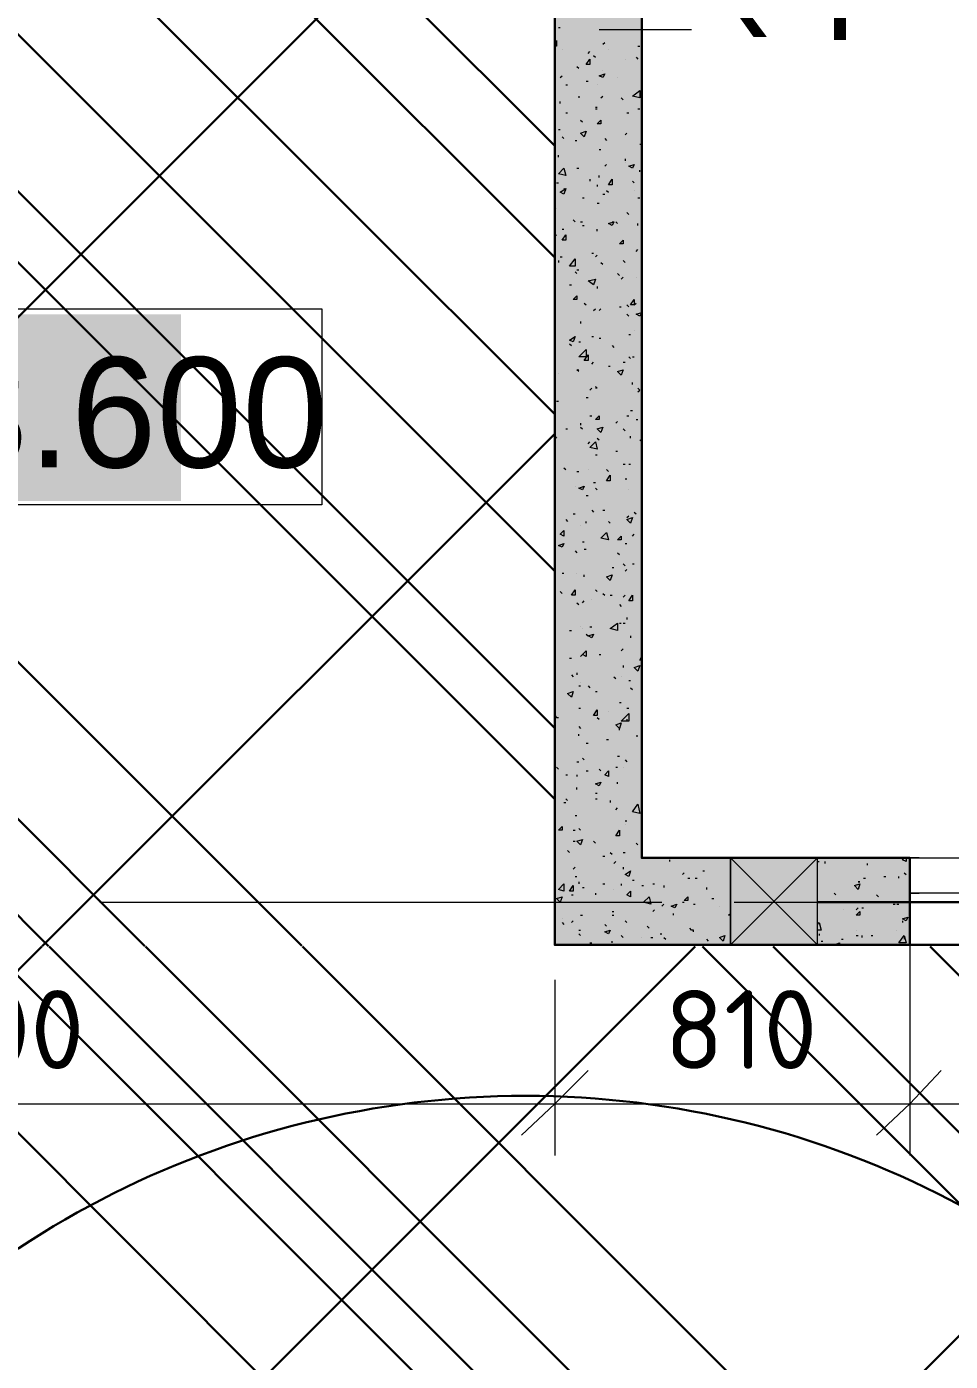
# Model space of a CAD drawing. Header units: millimetres. Extents: x -84737 to 172119, y -43083 to 59399.
# Drawn here: x 113594 to 115708, y 45395 to 48450 of the extents above; entities that cross this region are included whole.
import ezdxf

# ---------------------------------------------------------------- set-up
doc = ezdxf.new("R2010")
doc.units = ezdxf.units.MM
for name, color, linetype, lineweight in [('11) Плинтус ПЛ-2', 70, 'Continuous', 30), ('19) Краска ПТ-5 потолок', 161, 'Continuous', 30), ('22) Шпакл. баз. фин. Потолок', 102, 'Continuous', 30), ('5) Затарка материала', 160, 'Continuous', 30), ('6) Уборка мусора', 20, 'Continuous', 30)]:
    doc.layers.add(name, color=color, linetype=linetype, lineweight=lineweight)
doc.layers.add('PDF _Геометрия', color=7, linetype='Continuous')
doc.layers.add('PDF _Текст', color=7, linetype='Continuous')
doc.layers.add('PDF _Сплошная заливка', color=7, linetype='Continuous', true_color=0xffffff)
doc.styles.add('PDF GOSTCommon', font='arial.ttf')
doc.styles.add('PDF ISOCPEUR', font='isocpeur.ttf')

msp = doc.modelspace()

# ---------------------------------------------------------------- hatches: boundary and pattern name
at = {"layer": '19) Краска ПТ-5 потолок'}
h = msp.add_hatch(dxfattribs=at)
h.set_pattern_fill('ANSI34', color=256, scale=80, angle=90)
h.paths.add_polyline_path([(109621.7, 46343.9), (98001.6, 46343.9), (98001.6, 44426.3), (100380.7, 44426.3), (100380.7, 43846.3), (109621.7, 43846.3)])
h.paths.add_polyline_path([(114379.8, 46343.9), (112098.1, 46343.9), (109621.7, 46343.9), (109621.7, 42847.3), (114379.8, 42847.3)])
h.paths.add_polyline_path([(122308.6, 46343.9), (114379.8, 46343.9), (114379.8, 43846.3), (122308.6, 43846.3)])
h.paths.add_polyline_path([(114802.6, 49046.7), (112098.1, 49044.7), (112098.1, 46343.9), (114802.6, 46345.9)])
h.paths.add_polyline_path([(133652.4, 46343.9), (127578.9, 46343.9), (122499.1, 46343.9), (122499.1, 43846.3), (133652.4, 43846.3)])
h.paths.add_polyline_path([(129055.3, 48363.1), (129052, 48363.1), (129052, 49044.7), (127578.9, 49044.7), (127578.9, 46343.9), (129055.3, 46343.9)])
at = {"layer": '22) Шпакл. баз. фин. Потолок'}
h = msp.add_hatch(dxfattribs=at)
h.set_pattern_fill('ANSI37', color=256, scale=333)
h.paths.add_polyline_path([(109621.7, 46343.9), (98001.6, 46343.9), (98001.6, 44426.3), (100380.7, 44426.3), (100380.7, 43846.3), (109621.7, 43846.3)])
h.paths.add_polyline_path([(114379.8, 46343.9), (112098.1, 46343.9), (109621.7, 46343.9), (109621.7, 42847.3), (114379.8, 42847.3)])
h.paths.add_polyline_path([(122308.6, 46343.9), (114379.8, 46343.9), (114379.8, 43846.3), (122308.6, 43846.3)])
h.paths.add_polyline_path([(114802.6, 49046.7), (112098.1, 49044.7), (112098.1, 46343.9), (114802.6, 46345.9)])
h.paths.add_polyline_path([(133652.4, 46343.9), (127578.9, 46343.9), (122499.1, 46343.9), (122499.1, 43846.3), (133652.4, 43846.3)])
h.paths.add_polyline_path([(129055.3, 48363.1), (129052, 48363.1), (129052, 49044.7), (127578.9, 49044.7), (127578.9, 46343.9), (129055.3, 46343.9)])
at = {"layer": 'PDF _Сплошная заливка', "transparency": 33554559}
h = msp.add_hatch(color=256, dxfattribs=at)
h.paths.add_polyline_path([(115204.8, 46348), (115204.8, 46547), (114802.6, 46547), (114802.6, 46348)])
h.paths.add_polyline_path([(116563.6, 46547), (116563.6, 46348), (116754.1, 46348), (116754.1, 46547)])
h.paths.add_polyline_path([(115615.4, 46348), (115615.4, 46547), (115403.7, 46547), (115403.7, 46348)])

# ---------------------------------------------------------------- linework, layer by layer
at = {"layer": '11) Плинтус ПЛ-2'}
msp.add_lwpolyline([(114180.4, 49044.5), (114802.6, 49044.5), (114802.6, 46348), (115615.4, 46348)], dxfattribs=at)
at = {"layer": '5) Затарка материала'}
msp.add_lwpolyline([(99314.4, 44378, -0.520567), (101734.5, 45105.5, -0.520567), (105003.6, 45105.5, -0.520567), (107528.6, 45105.5, -0.520567), (111004.1, 45105.5, -0.520567), (113012.9, 45105.5, -0.520567), (116458.1, 45105.5, -0.520567), (118261.5, 45105.5, -0.520567), (120629.8, 45105.5, -0.520567), (122573.5, 45105.5, -0.520567), (124704.9, 45105.5, -0.520567), (127548, 45105.5, -0.520567), (129496.9, 45105.5, -0.520567), (131290, 44387.5, -0.520567), (128035.9, 44378, -0.520567), (125237.2, 44378, -0.520567), (122806.5, 44378, -0.520567), (120407, 44378, -0.520567), (117337.7, 44378, -0.520567), (113939.2, 44378, -0.520567), (110412, 44378, -0.520567), (107609.1, 44378, -0.520567), (104462.1, 44378, -0.520567), (101592.8, 44378, -0.520567)], format="xyb", close=True, dxfattribs=at)
at = {"layer": '6) Уборка мусора'}
msp.add_lwpolyline([(99314.4, 44378, -0.520567), (101734.5, 45105.5, -0.520567), (105003.6, 45105.5, -0.520567), (107528.6, 45105.5, -0.520567), (111004.1, 45105.5, -0.520567), (113012.9, 45105.5, -0.520567), (116458.1, 45105.5, -0.520567), (118261.5, 45105.5, -0.520567), (120629.8, 45105.5, -0.520567), (122573.5, 45105.5, -0.520567), (124704.9, 45105.5, -0.520567), (127548, 45105.5, -0.520567), (129496.9, 45105.5, -0.520567), (131290, 44387.5, -0.520567), (128035.9, 44378, -0.520567), (125237.2, 44378, -0.520567), (122806.5, 44378, -0.520567), (120407, 44378, -0.520567), (117337.7, 44378, -0.520567), (113939.2, 44378, -0.520567), (110412, 44378, -0.520567), (107609.1, 44378, -0.520567), (104462.1, 44378, -0.520567), (101592.8, 44378, -0.520567)], format="xyb", close=True, dxfattribs=at)
at = {"layer": 'PDF _Геометрия', "lineweight": 30}
for points in [[(117854.7, 49044.5), (115001.6, 49044.5), (115001.6, 46547), (115001.6, 49044.5), (117854.7, 49044.5), (117854.7, 49247.7), (114180.4, 49247.7), (114180.4, 49044.5), (114802.6, 49044.5), (114802.6, 46547), (114802.6, 46348), (115615.4, 46348), (115615.4, 46547), (115001.6, 46547)], [(122303.6, 46348), (114802.6, 46348), (114802.6, 49044.5)], [(116754.1, 46445.4), (115403.7, 46445.4)]]:
    msp.add_lwpolyline(points, dxfattribs=at)
at = {"layer": 'PDF _Геометрия', "lineweight": 9}
for points in [[(114811.1, 48447.6), (114815.3, 48447.6)], [(114904.2, 48443.4), (115115.9, 48443.4)], [(114802.6, 48413.8), (114806.9, 48418), (114806.9, 48405.3), (114802.6, 48405.3)], [(114819.5, 48396.8), (114819.5, 48396.8)], [(114912.7, 48409.5), (114916.9, 48413.8)], [(114925.4, 48396.8), (114925.4, 48396.8)], [(114993.1, 48405.3), (114997.3, 48405.3)], [(114878.8, 48388.4), (114883, 48392.6)], [(114891.5, 48384.1), (114895.7, 48379.9)], [(114963.5, 48375.7), (114963.5, 48375.7)], [(114988.9, 48379.9), (114993.1, 48375.7)], [(114815.3, 48333.4), (114819.5, 48337.6)], [(114853.4, 48358.8), (114857.6, 48354.5)], [(114912.7, 48350.3), (114912.7, 48350.3)], [(114946.5, 48333.4), (114946.5, 48333.4)], [(114828, 48316.4), (114832.2, 48316.4)], [(114874.6, 48324.9), (114878.8, 48324.9)], [(114900, 48316.4), (114900, 48316.4)], [(114815.3, 48274.1), (114815.3, 48278.3)], [(114857.6, 48291), (114857.6, 48286.8)], [(114908.4, 48286.8), (114912.7, 48291)], [(114955, 48286.8), (114959.2, 48282.6)], [(115001.6, 48299.5), (115001.6, 48299.5)], [(114828, 48252.9), (114832.2, 48252.9)], [(114895.7, 48265.6), (114900, 48265.6)], [(114895.7, 48261.4), (114900, 48261.4)], [(114967.7, 48252.9), (114971.9, 48252.9)], [(114993.1, 48261.4), (114997.3, 48261.4)], [(115001.6, 48240.2), (115001.6, 48240.2)], [(114811.1, 48214.8), (114815.3, 48214.8)], [(114861.9, 48236), (114866.1, 48231.8)], [(114908.4, 48227.5), (114908.4, 48227.5)], [(114819.5, 48197.9), (114823.8, 48193.7)], [(114849.2, 48189.4), (114853.4, 48189.4)], [(114916.9, 48193.7), (114921.1, 48189.4)], [(114963.5, 48202.1), (114967.7, 48206.4)], [(114997.3, 48181), (115001.6, 48181)], [(114811.1, 48151.3), (114811.1, 48155.6)], [(114904.2, 48168.3), (114908.4, 48168.3)], [(114853.4, 48125.9), (114857.6, 48125.9)], [(114916.9, 48130.2), (114921.1, 48134.4)], [(114963.5, 48147.1), (114963.5, 48142.9)], [(114963.5, 48138.6), (114963.5, 48138.6)], [(114997.3, 48117.5), (114997.3, 48121.7)], [(114802.6, 48117.5), (114802.6, 48117.5)], [(114802.6, 48100.5), (114802.6, 48104.8)], [(114802.6, 48100.5), (114802.6, 48100.5)], [(114806.9, 48092.1), (114811.1, 48092.1)], [(114883, 48100.5), (114883, 48096.3)], [(114900, 48087.8), (114900, 48083.6)], [(114904.2, 48104.8), (114904.2, 48109)], [(114980.4, 48096.3), (114984.6, 48092.1)], [(114823.8, 48079.4), (114828, 48075.1)], [(114866.1, 48058.2), (114870.3, 48058.2)], [(114912.7, 48066.7), (114916.9, 48066.7)], [(114921.1, 48075.1), (114925.4, 48070.9)], [(114984.6, 48075.1), (114984.6, 48075.1)], [(114993.1, 48058.2), (114997.3, 48058.2)], [(114806.9, 48032.8), (114806.9, 48032.8)], [(114900, 48045.5), (114904.2, 48045.5)], [(114844.9, 48007.4), (114849.2, 48003.2)], [(114861.9, 48003.2), (114866.1, 48003.2)], [(114933.8, 48003.2), (114938.1, 48003.2)], [(114942.3, 48003.2), (114946.5, 47998.9)], [(114967.7, 48024.3), (114971.9, 48020.1)], [(114993.1, 47994.7), (114993.1, 47998.9)], [(114802.6, 47969.3), (114806.9, 47973.5)], [(114819.5, 47986.2), (114823.8, 47986.2)], [(114866.1, 47994.7), (114870.3, 47994.7)], [(114900, 47982), (114900, 47986.2)], [(114988.9, 47935.4), (114993.1, 47939.7)], [(115001.6, 47943.9), (115001.6, 47948.1)], [(114802.6, 47910), (114802.6, 47910)], [(114811.1, 47914.3), (114811.1, 47910)], [(114815.3, 47922.7), (114819.5, 47922.7)], [(114887.3, 47931.2), (114891.5, 47931.2)], [(114895.7, 47922.7), (114900, 47927)], [(114908.4, 47910), (114912.7, 47905.8)], [(114959.2, 47914.3), (114963.5, 47910)], [(114849.2, 47888.9), (114853.4, 47884.6)], [(114853.4, 47893.1), (114857.6, 47893.1)], [(114946.5, 47884.6), (114950.8, 47880.4)], [(114955, 47871.9), (114959.2, 47876.2)], [(114988.9, 47876.2), (114988.9, 47876.2)], [(115001.6, 47880.4), (115001.6, 47880.4)], [(114836.5, 47859.2), (114840.7, 47859.2)], [(114895.7, 47863.5), (114895.7, 47863.5)], [(114900, 47855), (114900, 47850.8)], [(114870.3, 47816.9), (114874.6, 47812.7)], [(114967.7, 47812.7), (114971.9, 47808.5)], [(114984.6, 47812.7), (114988.9, 47816.9)], [(114891.5, 47800), (114895.7, 47804.2)], [(114904.2, 47800), (114908.4, 47804.2)], [(114950.8, 47808.5), (114955, 47808.5)], [(114967.7, 47791.5), (114971.9, 47787.3)], [(114861.9, 47774.6), (114861.9, 47770.4)], [(114984.6, 47753.4), (114984.6, 47753.4)], [(114836.5, 47723.8), (114840.7, 47719.6)], [(114857.6, 47728), (114861.9, 47728)], [(114887.3, 47740.7), (114891.5, 47740.7)], [(114904.2, 47736.5), (114908.4, 47736.5)], [(114971.9, 47745), (114976.2, 47745)], [(114874.6, 47698.4), (114878.8, 47694.2)], [(114933.8, 47719.6), (114938.1, 47715.3)], [(114971.9, 47694.2), (114976.2, 47689.9)], [(114980.4, 47694.2), (114984.6, 47694.2)], [(114857.6, 47660.3), (114853.4, 47664.5), (114857.6, 47664.5)], [(114887.3, 47677.2), (114891.5, 47681.5)], [(114925.4, 47673), (114929.6, 47673)], [(114959.2, 47681.5), (114963.5, 47681.5)], [(115001.6, 47677.2), (115001.6, 47681.5)], [(115001.6, 47677.2), (115001.6, 47677.2)], [(114811.1, 47656.1), (114811.1, 47656.1)], [(114980.4, 47630.7), (114980.4, 47634.9)], [(114802.6, 47605.3), (114802.6, 47605.3)], [(114802.6, 47601), (114802.6, 47605.3)], [(114874.6, 47601), (114878.8, 47601)], [(114883, 47618), (114887.3, 47622.2)], [(114895.7, 47626.4), (114900, 47622.2), (114895.7, 47622.2)], [(114993.1, 47613.7), (114997.3, 47618), (114993.1, 47622.2)], [(114806.9, 47592.6), (114811.1, 47592.6)], [(114976.2, 47571.4), (114980.4, 47571.4)], [(114861.9, 47541.8), (114861.9, 47537.5)], [(114883, 47558.7), (114887.3, 47558.7)], [(114942.3, 47541.8), (114946.5, 47546)], [(114967.7, 47558.7), (114971.9, 47558.7)], [(114988.9, 47550.2), (114993.1, 47550.2)], [(114802.6, 47512.1), (114806.9, 47507.9)], [(114828, 47529.1), (114832.2, 47529.1)], [(114861.9, 47533.3), (114866.1, 47529.1)], [(114900, 47507.9), (114904.2, 47503.7)], [(114959.2, 47529.1), (114963.5, 47524.8)], [(114976.2, 47507.9), (114976.2, 47512.1)], [(114878.8, 47495.2), (114883, 47499.4)], [(114942.3, 47478.3), (114946.5, 47478.3)], [(114997.3, 47503.7), (115001.6, 47499.4)], [(114895.7, 47469.8), (114900, 47469.8)], [(114959.2, 47448.6), (114963.5, 47448.6)], [(114971.9, 47448.6), (114976.2, 47448.6)], [(114823.8, 47440.2), (114828, 47435.9)], [(114853.4, 47431.7), (114857.6, 47431.7)], [(114878.8, 47435.9), (114878.8, 47435.9)], [(114921.1, 47435.9), (114925.4, 47431.7)], [(114849.2, 47397.8), (114849.2, 47397.8)], [(114891.5, 47406.3), (114895.7, 47406.3)], [(114895.7, 47393.6), (114900, 47389.4)], [(114963.5, 47414.8), (114967.7, 47414.8)], [(114971.9, 47389.4), (114971.9, 47389.4)], [(114269.3, 47355.5), (114269.3, 47355.5)], [(114874.6, 47376.7), (114878.8, 47376.7)], [(114844.9, 47334.4), (114849.2, 47334.4)], [(114887.3, 47342.8), (114891.5, 47338.6)], [(114912.7, 47342.8), (114916.9, 47342.8)], [(114967.7, 47325.9), (114971.9, 47330.1)], [(114967.7, 47325.9), (114967.7, 47325.9)], [(114984.6, 47338.6), (114988.9, 47334.4)], [(114828, 47321.7), (114832.2, 47317.4)], [(114861.9, 47309), (114861.9, 47309)], [(114874.6, 47313.2), (114874.6, 47317.4)], [(114925.4, 47317.4), (114929.6, 47313.2)], [(114866.1, 47270.9), (114870.3, 47270.9)], [(114963.5, 47266.6), (114967.7, 47266.6)], [(114980.4, 47283.6), (114984.6, 47287.8)], [(114849.2, 47249.7), (114853.4, 47245.5)], [(114870.3, 47253.9), (114874.6, 47253.9)], [(114946.5, 47245.5), (114950.8, 47241.2)], [(114933.8, 47211.6), (114938.1, 47211.6)], [(114959.2, 47220.1), (114963.5, 47215.8)], [(114963.5, 47203.1), (114967.7, 47207.4)], [(114980.4, 47220.1), (114984.6, 47220.1)], [(114819.5, 47198.9), (114823.8, 47198.9)], [(114853.4, 47198.9), (114853.4, 47198.9)], [(114870.3, 47190.4), (114870.3, 47194.7)], [(115001.6, 47177.7), (115001.6, 47177.7)], [(114815.3, 47156.6), (114819.5, 47152.3)], [(114895.7, 47160.8), (114900, 47156.6)], [(114912.7, 47152.3), (114916.9, 47148.1)], [(114929.6, 47148.1), (114933.8, 47148.1)], [(114959.2, 47143.9), (114963.5, 47148.1)], [(115001.6, 47156.6), (115001.6, 47156.6)], [(114853.4, 47131.2), (114857.6, 47126.9)], [(114866.1, 47131.2), (114870.3, 47135.4)], [(114887.3, 47139.6), (114887.3, 47139.6)], [(114950.8, 47126.9), (114955, 47122.7)], [(114950.8, 47084.6), (114955, 47084.6)], [(114959.2, 47084.6), (114963.5, 47084.6)], [(114967.7, 47097.3), (114967.7, 47093.1)], [(114836.5, 47067.7), (114840.7, 47067.7)], [(114861.9, 47076.1), (114861.9, 47076.1)], [(114866.1, 47071.9), (114866.1, 47071.9)], [(114874.6, 47059.2), (114878.8, 47055)], [(114883, 47076.1), (114887.3, 47076.1)], [(114976.2, 47055), (114976.2, 47050.7)], [(114955, 47021.1), (114959.2, 47025.3)], [(114836.5, 47004.2), (114840.7, 47004.2)], [(114861.9, 47008.4), (114866.1, 47012.6)], [(114904.2, 47012.6), (114908.4, 47012.6)], [(115001.6, 46999.9), (114997.3, 46999.9), (115001.6, 47008.4)], [(114840.7, 46966.1), (114844.9, 46961.8)], [(114853.4, 46970.3), (114853.4, 46966.1)], [(114938.1, 46961.8), (114942.3, 46957.6)], [(114955, 46961.8), (114955, 46961.8)], [(114959.2, 46987.2), (114959.2, 46983)], [(114857.6, 46940.7), (114861.9, 46940.7)], [(114861.9, 46949.1), (114861.9, 46949.1)], [(114878.8, 46940.7), (114883, 46936.4)], [(114895.7, 46928), (114900, 46928)], [(114971.9, 46953.4), (114976.2, 46953.4)], [(114976.2, 46936.4), (114980.4, 46932.2)], [(115001.6, 46944.9), (115001.6, 46944.9)], [(114950.8, 46902.6), (114955, 46902.6)], [(114802.6, 46872.9), (114806.9, 46868.7), (114811.1, 46868.7)], [(114857.6, 46889.9), (114861.9, 46889.9)], [(114900, 46868.7), (114904.2, 46864.5)], [(114925.4, 46881.4), (114925.4, 46881.4)], [(114967.7, 46889.9), (114971.9, 46889.9)], [(114857.6, 46847.5), (114861.9, 46843.3)], [(114950.8, 46839.1), (114950.8, 46843.3)], [(114967.7, 46864.5), (114967.7, 46860.2)], [(115001.6, 46864.5), (115001.6, 46860.2)], [(114857.6, 46826.4), (114857.6, 46830.6)], [(114874.6, 46809.5), (114878.8, 46809.5)], [(114921.1, 46817.9), (114925.4, 46817.9)], [(114988.9, 46826.4), (114993.1, 46826.4)], [(114866.1, 46775.6), (114870.3, 46771.4)], [(114946.5, 46779.8), (114950.8, 46779.8)], [(114806.9, 46754.4), (114811.1, 46750.2)], [(114853.4, 46767.1), (114857.6, 46767.1)], [(114874.6, 46746), (114878.8, 46746)], [(114904.2, 46750.2), (114908.4, 46746)], [(114942.3, 46754.4), (114946.5, 46754.4)], [(114959.2, 46754.4), (114959.2, 46754.4)], [(114963.5, 46771.4), (114967.7, 46767.1)], [(115001.6, 46746), (115001.6, 46746)], [(114828, 46737.5), (114832.2, 46737.5)], [(114853.4, 46737.5), (114853.4, 46733.3)], [(114946.5, 46716.3), (114946.5, 46720.6)], [(115001.6, 46716.3), (115001.6, 46712.1)], [(114828, 46682.5), (114832.2, 46678.2)], [(114853.4, 46703.6), (114853.4, 46707.9)], [(114895.7, 46695.2), (114900, 46695.2)], [(114895.7, 46682.5), (114900, 46682.5)], [(114823.8, 46674), (114828, 46674)], [(114929.6, 46678.2), (114929.6, 46674)], [(114942.3, 46657.1), (114946.5, 46661.3)], [(114849.2, 46644.4), (114853.4, 46644.4)], [(114963.5, 46631.7), (114967.7, 46631.7)], [(114963.5, 46623.2), (114963.5, 46623.2)], [(114844.9, 46610.5), (114849.2, 46610.5)], [(114857.6, 46614.7), (114861.9, 46610.5)], [(114942.3, 46597.8), (114942.3, 46597.8)], [(114832.2, 46563.9), (114836.5, 46559.7)], [(114844.9, 46585.1), (114849.2, 46585.1)], [(114891.5, 46585.1), (114895.7, 46580.9)], [(114988.9, 46580.9), (114993.1, 46576.6)], [(114912.7, 46551.2), (114916.9, 46551.2)], [(114929.6, 46559.7), (114933.8, 46555.5)], [(114938.1, 46534.3), (114942.3, 46538.5)], [(114959.2, 46559.7), (114963.5, 46559.7)], [(115065.1, 46542.8), (115065.1, 46538.5)], [(115403.7, 46538.5), (115407.9, 46538.5)], [(115420.6, 46538.5), (115420.6, 46534.3)], [(115518, 46534.3), (115518, 46530.1)], [(115606.9, 46547), (115606.9, 46538.5), (115598.4, 46542.8), (115602.7, 46547)], [(114844.9, 46521.6), (114849.2, 46525.8)], [(114849.2, 46504.7), (114853.4, 46504.7)], [(114959.2, 46525.8), (114959.2, 46521.6)], [(115094.7, 46508.9), (115098.9, 46513.1)], [(115107.4, 46500.4), (115111.6, 46500.4)], [(115124.3, 46500.4), (115128.6, 46500.4)], [(115141.3, 46517.4), (115145.5, 46517.4)], [(115509.5, 46500.4), (115513.8, 46500.4)], [(115556.1, 46504.7), (115560.3, 46504.7)], [(115590, 46500.4), (115590, 46504.7)], [(115602.7, 46513.1), (115606.9, 46508.9)], [(109684.9, 46487.7), (109684.9, 45984), (110472.2, 45984), (111424.6, 45984), (111903, 45984), (112101.9, 45984), (114802.6, 45984), (115615.4, 45984), (116563.6, 45984), (117854.7, 45984), (118104.4, 45984), (118303.4, 45984), (119374.3, 45984)], [(114857.6, 46492), (114857.6, 46487.7)], [(114866.1, 46479.3), (114870.3, 46479.3)], [(114912.7, 46487.7), (114916.9, 46487.7)], [(114938.1, 46475), (114938.1, 46475)], [(114955, 46487.7), (114955, 46483.5)], [(114980.4, 46496.2), (114984.6, 46496.2)], [(115001.6, 46483.5), (115005.8, 46483.5)], [(115027, 46487.7), (115031.2, 46487.7)], [(115052.4, 46483.5), (115052.4, 46479.3)], [(115149.7, 46479.3), (115149.7, 46475)], [(115615.4, 46487.7), (115615.4, 45984), (115615.4, 45865.5)], [(113761.3, 46445.4), (114760.3, 46445.4)], [(113795.1, 46445.4), (113845.9, 46445.4)], [(114044.9, 46445.4), (115048.1, 46445.4)], [(114840.7, 46462.3), (114844.9, 46462.3)], [(114895.7, 46466.6), (114895.7, 46462.3)], [(114959.2, 46445.4), (115014.3, 46445.4)], [(115048.1, 46436.9), (115052.4, 46441.2)], [(115094.7, 46445.4), (115098.9, 46445.4)], [(115120.1, 46441.2), (115124.3, 46441.2)], [(115162.4, 46453.9), (115166.7, 46453.9)], [(115213.2, 46445.4), (116212.2, 46445.4)], [(115247.1, 46445.4), (115297.9, 46445.4)], [(115441.8, 46466.6), (115446, 46462.3)], [(115501.1, 46445.4), (116500.1, 46445.4)], [(115539.2, 46462.3), (115543.4, 46458.1)], [(115577.3, 46441.2), (115581.5, 46441.2)], [(115585.7, 46441.2), (115590, 46441.2)], [(114819.5, 46407.3), (114819.5, 46407.3)], [(114861.9, 46415.8), (114866.1, 46415.8)], [(114933.8, 46424.2), (114938.1, 46424.2)], [(114933.8, 46415.8), (114938.1, 46415.8)], [(115027, 46424.2), (115031.2, 46428.5)], [(115073.5, 46420), (115073.5, 46415.8)], [(115179.4, 46436.9), (115179.4, 46436.9)], [(115204.8, 46415.8), (115200.5, 46415.8), (115204.8, 46420)], [(115463, 46428.5), (115463, 46428.5)], [(115492.6, 46428.5), (115496.8, 46432.7)], [(115505.3, 46432.7), (115509.5, 46432.7)], [(114819.5, 46398.8), (114823.8, 46394.6)], [(114840.7, 46398.8), (114844.9, 46403.1)], [(114857.6, 46381.9), (114861.9, 46381.9)], [(114916.9, 46394.6), (114921.1, 46390.4)], [(114963.5, 46403.1), (114967.7, 46398.8)], [(115014.3, 46390.4), (115018.5, 46386.1)], [(115120.1, 46377.7), (115120.1, 46381.9), (115115.9, 46381.9), (115111.6, 46386.1)], [(115403.7, 46394.6), (115407.9, 46398.8), (115412.2, 46381.9), (115403.7, 46381.9)], [(115492.6, 46381.9), (115492.6, 46381.9)], [(115585.7, 46381.9), (115585.7, 46381.9)], [(115598.4, 46403.1), (115598.4, 46398.8)], [(114857.6, 46373.4), (114861.9, 46369.2)], [(114883, 46352.3), (114887.3, 46352.3)], [(114933.8, 46352.3), (114933.8, 46356.5)], [(114955, 46369.2), (114959.2, 46365)], [(115001.6, 46365), (115001.6, 46365)], [(115022.7, 46365), (115027, 46365)], [(115043.9, 46373.4), (115048.1, 46373.4)], [(115052.4, 46365), (115056.6, 46360.7)], [(115149.7, 46360.7), (115154, 46356.5)], [(115407.9, 46373.4), (115407.9, 46369.2)], [(115412.2, 46356.5), (115416.4, 46356.5)], [(115446, 46348), (115441.8, 46348), (115454.5, 46352.3), (115454.5, 46348)], [(115446, 46348), (115446, 46348)], [(115458.7, 46360.7), (115463, 46360.7)], [(115492.6, 46369.2), (115496.8, 46369.2)], [(115505.3, 46369.2), (115505.3, 46365)], [(115526.5, 46369.2), (115530.7, 46369.2)], [(115602.7, 46365), (115602.7, 46360.7)], [(114802.6, 46267.6), (114802.6, 45984), (114802.6, 45865.5)]]:
    msp.add_lwpolyline(points, dxfattribs=at)
for points in [[(114883, 48375.7), (114883, 48363), (114874.6, 48363)], [(114916.9, 48341.8), (114912.7, 48333.4), (114904.2, 48337.6)], [(114997.3, 48286.8), (114980.4, 48291), (114997.3, 48303.7)], [(114874.6, 48210.6), (114870.3, 48197.9), (114861.9, 48206.4)], [(114908.4, 48236), (114908.4, 48227.5), (114900, 48227.5)], [(114828, 48109), (114811.1, 48113.2), (114823.8, 48125.9)], [(114984.6, 48134.4), (114980.4, 48125.9), (114971.9, 48130.2)], [(114933.8, 48100.5), (114933.8, 48087.8), (114925.4, 48087.8)], [(114828, 48079.4), (114823.8, 48066.7), (114815.3, 48070.9)], [(114938.1, 48003.2), (114933.8, 47994.7), (114925.4, 47998.9)], [(114828, 47973.5), (114828, 47960.8), (114819.5, 47960.8)], [(114959.2, 47960.8), (114959.2, 47952.4), (114950.8, 47952.4)], [(114849.2, 47901.6), (114836.5, 47901.6), (114849.2, 47918.5)], [(114895.7, 47871.9), (114891.5, 47859.2), (114878.8, 47867.7)], [(114853.4, 47833.9), (114853.4, 47825.4), (114844.9, 47825.4)], [(114984.6, 47825.4), (114984.6, 47812.7), (114976.2, 47812.7)], [(112969.7, 47355.5), (112969.7, 47804.2), (114269.3, 47804.2), (114269.3, 47355.5)], [(115001.6, 47795.8), (114997.3, 47787.3), (114988.9, 47791.5)], [(114849.2, 47740.7), (114844.9, 47728), (114836.5, 47732.3)], [(114874.6, 47694.2), (114857.6, 47694.2), (114874.6, 47711.1)], [(114878.8, 47698.4), (114878.8, 47685.7), (114870.3, 47685.7)], [(114959.2, 47664.5), (114955, 47651.8), (114946.5, 47660.3)], [(114904.2, 47558.7), (114904.2, 47550.2), (114895.7, 47550.2)], [(114912.7, 47533.3), (114908.4, 47520.6), (114900, 47529.1)], [(114900, 47482.5), (114883, 47486.7), (114895.7, 47499.4)], [(114929.6, 47423.2), (114929.6, 47410.5), (114921.1, 47410.5)], [(114870.3, 47397.8), (114866.1, 47389.4), (114857.6, 47393.6)], [(114980.4, 47325.9), (114976.2, 47313.2), (114967.7, 47321.7)], [(114823.8, 47296.3), (114823.8, 47283.6), (114815.3, 47287.8)], [(114823.8, 47266.6), (114819.5, 47258.2), (114811.1, 47262.4)], [(114925.4, 47275.1), (114908.4, 47279.3), (114921.1, 47292)], [(114955, 47283.6), (114955, 47275.1), (114946.5, 47275.1)], [(114933.8, 47194.7), (114929.6, 47182), (114921.1, 47190.4)], [(114849.2, 47160.8), (114849.2, 47148.1), (114840.7, 47148.1)], [(114980.4, 47148.1), (114980.4, 47135.4), (114971.9, 47135.4)], [(114946.5, 47067.7), (114929.6, 47071.9), (114946.5, 47084.6)], [(114891.5, 47059.2), (114887.3, 47050.7), (114878.8, 47055)], [(114874.6, 47021.1), (114874.6, 47008.4), (114866.1, 47012.6)], [(114997.3, 46987.2), (114993.1, 46974.5), (114984.6, 46983)], [(114844.9, 46928), (114840.7, 46915.3), (114832.2, 46923.7)], [(114900, 46885.6), (114900, 46872.9), (114891.5, 46872.9)], [(114971.9, 46860.2), (114955, 46860.2), (114971.9, 46877.2)], [(114955, 46856), (114950.8, 46843.3), (114942.3, 46851.8)], [(114925.4, 46746), (114925.4, 46733.3), (114916.9, 46737.5)], [(114908.4, 46720.6), (114904.2, 46712.1), (114895.7, 46716.3)], [(114997.3, 46648.6), (114980.4, 46652.8), (114993.1, 46669.8)], [(114819.5, 46619), (114819.5, 46610.5), (114811.1, 46610.5)], [(114950.8, 46610.5), (114950.8, 46597.8), (114942.3, 46597.8)], [(114866.1, 46589.3), (114861.9, 46576.6), (114853.4, 46585.1)], [(115204.8, 46348), (115204.8, 46547), (115403.7, 46348), (115403.7, 46547)], [(115403.7, 46547), (115204.8, 46547), (115204.8, 46348), (115403.7, 46348)], [(114976.2, 46517.4), (114971.9, 46504.7), (114963.5, 46508.9)], [(114823.8, 46470.8), (114811.1, 46475), (114823.8, 46487.7)], [(114844.9, 46483.5), (114844.9, 46470.8), (114836.5, 46470.8)], [(114976.2, 46470.8), (114976.2, 46458.1), (114967.7, 46462.3)], [(115501.1, 46487.7), (115496.8, 46475), (115488.4, 46483.5)], [(115501.1, 46492), (115496.8, 46492)], [(114819.5, 46458.1), (114815.3, 46445.4), (114806.9, 46453.9)], [(115022.7, 46441.2), (115005.8, 46445.4), (115018.5, 46458.1)], [(115082, 46441.2), (115077.8, 46432.7), (115069.3, 46436.9)], [(115107.4, 46458.1), (115107.4, 46449.6), (115098.9, 46449.6)], [(115501.1, 46424.2), (115501.1, 46415.8), (115492.6, 46415.8)], [(115611.1, 46411.5), (115606.9, 46403.1), (115598.4, 46407.3)], [(114929.6, 46381.9), (114925.4, 46373.4), (114916.9, 46377.7)], [(115192.1, 46369.2), (115187.8, 46356.5), (115179.4, 46365)], [(115606.9, 46352.3), (115590, 46352.3), (115602.7, 46369.2)]]:
    msp.add_lwpolyline(points, close=True, dxfattribs=at)
at = {"layer": 'PDF _Геометрия', "lineweight": 18}
for points in [[(115636.5, 46547), (115615.4, 46547), (116563.6, 46547), (116563.6, 46466.6)], [(115615.4, 46547), (115615.4, 46466.6)], [(116538.2, 46466.6), (116563.6, 46466.6), (115615.4, 46466.6), (115636.5, 46466.6)]]:
    msp.add_lwpolyline(points, dxfattribs=at)
at = {"layer": 'PDF _Геометрия', "lineweight": 20}
for points in [[(114878.8, 46060.2), (114802.6, 45984), (114726.4, 45912)], [(115687.3, 46060.2), (115615.4, 45984), (115539.2, 45912)]]:
    msp.add_lwpolyline(points, dxfattribs=at)
at = {"layer": 'PDF _Сплошная заливка', "lineweight": 5, "transparency": 33554559}
msp.add_solid([(114802.6, 49044.5), (114802.6, 46547), (115001.6, 49044.5), (115001.6, 46547)], dxfattribs=at)
at = {"layer": 'PDF _Сплошная заливка', "lineweight": 9, "transparency": 33554559}
msp.add_solid([(113194.1, 47791.5), (113194.1, 47364), (113947.5, 47791.5), (113947.5, 47364)], dxfattribs=at)
at = {"layer": 'PDF _Сплошная заливка', "color": 8, "lineweight": 5, "true_color": 0x808080, "transparency": 33554559}
msp.add_solid([(115204.8, 46547), (115204.8, 46348), (115403.7, 46547), (115403.7, 46348)], dxfattribs=at)

# ---------------------------------------------------------------- texts
at = {"layer": 'PDF _Текст', "insert": (115342.9, 48392.2), "char_height": 252.5, "attachment_point": 4, "rotation": 90, "style": 'PDF GOSTCommon'}
msp.add_mtext('1', dxfattribs=at)
at = {"layer": 'PDF _Текст', "attachment_point": 4}
for s, insert, char_height, style in [('+3.600', (113195.2, 47565.2), 252.42, 'PDF GOSTCommon'), ('2700', (113229.1, 46154.1), 180.46, 'PDF ISOCPEUR'), ('810', (115053.6, 46154.1), 180.46, 'PDF ISOCPEUR')]:
    msp.add_mtext(s, dxfattribs=dict(at, insert=insert, char_height=char_height, style=style))

doc.saveas('drawing.dxf')
